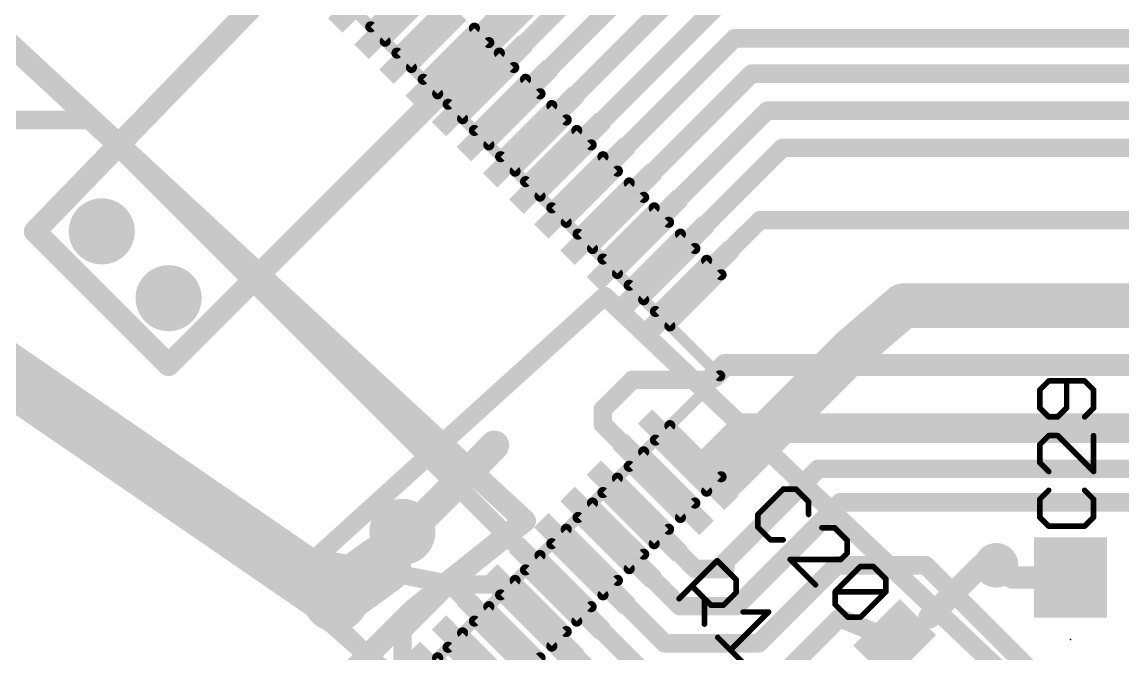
# Model space of a CAD drawing. Extents: x -1.6 to 81.6, y -2 to 51.3.
# Drawn here: x 46.46 to 61.51, y 21.66 to 30.3 of the extents above; entities that cross this region are included whole.
import ezdxf

# ---------------------------------------------------------------- set-up
doc = ezdxf.new("R2010")
doc.units = 0
for name, color, linetype in [('1', 22, 'CONTINUOUS'), ('16', 175, 'CONTINUOUS'), ('18', 82, 'CONTINUOUS'), ('23', 7, 'CONTINUOUS'), ('25', 253, 'CONTINUOUS')]:
    doc.layers.add(name, color=color, linetype=linetype)

# ---------------------------------------------------------------- blocks, each defined once
blk = doc.blocks.new('RECT')
blk.add_solid([(-0.5, -0.5), (0.5, -0.5), (-0.5, 0.5), (0.5, 0.5)])
blk = doc.blocks.new('ROUNDV')
at = {"const_width": 0.5}
blk.add_lwpolyline([(0, -0.25, 1), (0, 0.25, 1), (0, -0.25)], format="xyb", dxfattribs=at)

msp = doc.modelspace()

# ---------------------------------------------------------------- linework, layer by layer
at = {"layer": '1'}
for points, const_width in [([(52.0386, 30.1427), (55.2207, 33.3248)], 0.254), ([(52.3978, 29.7835), (55.3803, 32.766)], 0.254), ([(55.54, 32.2072), (52.757, 29.4243)], 0.254), ([(55.7145, 31.6992), (53.0983, 29.083)], 0.254), ([(45.1104, 31.0896), (53.34, 23.4696)], 0.3048), ([(55.8741, 31.1404), (53.4575, 28.7238)], 0.254), ([(53.8167, 28.3646), (56.0845, 30.6324)], 0.254), ([(54.158, 28.0234), (56.2096, 30.075)], 0.254), ([(56.2096, 30.075), (73.2748, 30.075)], 0.254), ([(54.5172, 27.6641), (56.4454, 29.5924)], 0.254), ([(56.4454, 29.5924), (73.2748, 29.5924)], 0.254), ([(54.8764, 27.3049), (56.6558, 29.0844)], 0.254), ([(56.6558, 29.0844), (73.2748, 29.0844)], 0.254), ([(45.2628, 28.956), (47.4061, 28.956)], 0.254), ([(47.4061, 28.956), (52.8121, 23.55)], 0.254), ([(55.2356, 26.9457), (56.8663, 28.5764)], 0.254), ([(56.8663, 28.5764), (73.2748, 28.5764)], 0.254), ([(55.5768, 26.6045), (56.5582, 27.5858)], 0.254), ([(56.5582, 27.5858), (70.104, 27.5858)], 0.254), ([(67.056, 26.416), (58.5216, 26.416)], 0.6096), ([(45.8724, 25.7556), (50.7492, 22.4028)], 0.8128), ([(56.0832, 25.6032), (55.9308, 25.4508)], 0.3048), ([(61.8236, 25.6032), (56.0832, 25.6032)], 0.3048), ([(54.4068, 24.9936), (54.8132, 25.4)], 0.254), ([(54.8132, 25.4), (54.9148, 25.4)], 0.254), ([(54.9148, 25.4), (55.88, 25.4)], 0.254), ([(55.88, 25.4), (55.9308, 25.4508)], 0.254), ([(54.4068, 24.7931), (54.4068, 24.9936)], 0.254), ([(54.5592, 24.6407), (54.4068, 24.7931)], 0.254), ([(56.3372, 24.7396), (55.88, 24.2824)], 0.4064), ([(56.3372, 24.7396), (62.23, 24.7396)], 0.4064), ([(54.5592, 24.6407), (55.2356, 23.9643)], 0.254), ([(55.7524, 24.13), (55.5768, 24.3055)], 0.254), ([(55.8292, 24.13), (55.88, 24.2824)], 0.3048), ([(56.0832, 22.9108), (57.3532, 24.1808)], 0.254), ([(57.3532, 24.1808), (62.6364, 24.1808)], 0.254), ([(56.2356, 22.3012), (57.658, 23.7236)], 0.254), ([(57.658, 23.7236), (61.6712, 23.7236)], 0.254), ([(52.8121, 23.55), (53.8167, 22.5454)], 0.254), ([(54.8764, 23.6051), (55.6722, 22.8092)], 0.254), ([(53.34, 23.4696), (51.816, 22.2504)], 0.3048), ([(54.5172, 23.2459), (55.4618, 22.3012)], 0.254), ([(52.3278, 22.5975), (50.7125, 22.915)], 0.254), ([(56.0832, 22.8092), (56.0832, 22.9108)], 0.254), ([(55.2514, 21.7932), (54.158, 22.8866)], 0.254), ([(55.6722, 22.8092), (56.0832, 22.8092)], 0.254), ([(56.5404, 21.7932), (57.6072, 22.86)], 0.254), ([(57.6072, 22.86), (58.8264, 22.86)], 0.254), ([(58.8264, 22.86), (60.4384, 21.248)], 0.254), ([(60.0084, 22.694), (59.7916, 22.86)], 0.3048), ([(60.8076, 22.694), (60.0084, 22.694)], 0.3048), ([(53.0983, 21.827), (52.3278, 22.5975)], 0.254), ([(53.8167, 22.5454), (55.0901, 21.272)], 0.254), ([(51.816, 22.2504), (48.4632, 18.8976)], 0.3048), ([(53.4575, 22.1862), (54.9813, 20.6624)], 0.254), ([(55.4618, 22.3012), (56.2356, 22.3012)], 0.254), ([(52.0386, 20.7673), (50.7125, 22.0934)], 0.254), ([(56.7784, 21.272), (57.6444, 22.138)], 0.254), ([(57.6444, 22.138), (58.4016, 21.8332)], 0.254), ([(55.2514, 21.7932), (56.5404, 21.7932)], 0.254)]:
    msp.add_lwpolyline(points, dxfattribs=dict(at, const_width=const_width))
for points, const_width in [([(51.9937, 30.1876, 1), (52.0835, 30.0978)], 0.127), ([(56.2096, 30.1385, 1), (56.2096, 30.0115)], 0.127), ([(56.2545, 30.0301, 1), (56.1647, 30.1199)], 0.127), ([(52.3529, 29.8284, 1), (52.4427, 29.7386)], 0.127), ([(56.4454, 29.6559, 1), (56.4454, 29.5289)], 0.127), ([(56.4903, 29.5475, 1), (56.4005, 29.6373)], 0.127), ([(52.7121, 29.4692, 1), (52.8019, 29.3794)], 0.127), ([(56.6558, 29.1479, 1), (56.6558, 29.0209)], 0.127), ([(56.7007, 29.0395, 1), (56.6109, 29.1293)], 0.127), ([(47.451, 29.0009, 1), (47.3612, 28.9111)], 0.127), ([(47.4061, 28.8925, 1), (47.4061, 29.0195)], 0.127), ([(53.0534, 29.1279, 1), (53.1432, 29.0381)], 0.127), ([(53.4126, 28.7687, 1), (53.5024, 28.6789)], 0.127), ([(56.8663, 28.6399, 1), (56.8663, 28.5129)], 0.127), ([(56.9112, 28.5315, 1), (56.8214, 28.6213)], 0.127), ([(53.7718, 28.4095, 1), (53.8616, 28.3197)], 0.127), ([(54.1131, 28.0683, 1), (54.2029, 27.9785)], 0.127), ([(54.4723, 27.709, 1), (54.5621, 27.6192)], 0.127), ([(56.5582, 27.6493, 1), (56.5582, 27.5223)], 0.127), ([(56.6031, 27.5409, 1), (56.5133, 27.6307)], 0.127), ([(54.8315, 27.3498, 1), (54.9213, 27.26)], 0.127), ([(55.1907, 26.9906, 1), (55.2805, 26.9008)], 0.127), ([(55.5319, 26.6494, 1), (55.6217, 26.5596)], 0.127), ([(58.5216, 26.5684, 1), (58.5216, 26.2636)], 0.3048), ([(56.0832, 25.6794, 1), (56.0832, 25.527)], 0.1524), ([(56.1371, 25.5493, 1), (56.0293, 25.6571)], 0.1524), ([(54.8132, 25.4635, 1), (54.8132, 25.3365)], 0.127), ([(54.8581, 25.3551, 1), (54.7683, 25.4449)], 0.127), ([(54.9148, 25.4635, 1), (54.9148, 25.3365)], 0.127), ([(54.9148, 25.3365, 1), (54.9148, 25.4635)], 0.127), ([(55.8351, 25.4449, 1), (55.9249, 25.3551)], 0.127), ([(55.8769, 25.5047, 1), (55.9847, 25.3969)], 0.1524), ([(55.88, 25.3365, 1), (55.88, 25.4635)], 0.127), ([(55.9757, 25.4059, 1), (55.8859, 25.4957)], 0.127), ([(54.4703, 24.9936, 1), (54.3433, 24.9936)], 0.127), ([(54.3619, 25.0385, 1), (54.4517, 24.9487)], 0.127), ([(54.4517, 24.838, 1), (54.3619, 24.7482)], 0.127), ([(54.3433, 24.7931, 1), (54.4703, 24.7931)], 0.127), ([(56.3372, 24.8412, 1), (56.3372, 24.638)], 0.2032), ([(56.409, 24.6678, 1), (56.2654, 24.8114)], 0.2032), ([(54.6041, 24.6856, 1), (54.5143, 24.5958)], 0.127), ([(54.5143, 24.5958, 1), (54.6041, 24.6856)], 0.127), ([(55.6217, 24.3504, 1), (55.5319, 24.2606)], 0.127), ([(55.8082, 24.3542, 1), (55.9518, 24.2106)], 0.2032), ([(55.9523, 24.2583, 1), (55.8077, 24.3065)], 0.1524), ([(55.7524, 24.13, 0.4142), (55.8292, 24.13)], 0.254), ([(55.7973, 24.1749, 1), (55.7075, 24.0851)], 0.127), ([(55.8741, 24.0851, 1), (55.7843, 24.1749)], 0.127), ([(57.3532, 24.2443, 1), (57.3532, 24.1173)], 0.127), ([(57.3981, 24.1359, 1), (57.3083, 24.2257)], 0.127), ([(55.7075, 24.0851, 1), (55.7973, 24.1749)], 0.127), ([(55.7569, 24.1541, 1), (55.9015, 24.1059)], 0.1524), ([(55.1907, 23.9194, 1), (55.2805, 24.0092)], 0.127), ([(57.658, 23.7871, 1), (57.658, 23.6601)], 0.127), ([(57.7029, 23.6787, 1), (57.6131, 23.7685)], 0.127), ([(52.857, 23.5949, 1), (52.7672, 23.5051)], 0.127), ([(52.7672, 23.5051, 1), (52.857, 23.5949)], 0.127), ([(54.9213, 23.65, 1), (54.8315, 23.5602)], 0.127), ([(53.2882, 23.4137, 1), (53.3918, 23.5255)], 0.1524), ([(53.3876, 23.4101, 1), (53.2924, 23.5291)], 0.1524), ([(54.5621, 23.2908, 1), (54.4723, 23.201)], 0.127), ([(50.7247, 22.9773, 1), (50.7003, 22.8527)], 0.127), ([(56.1467, 22.9108, 1), (56.0197, 22.9108)], 0.127), ([(54.2029, 22.9315, 1), (54.1131, 22.8417)], 0.127), ([(55.6722, 22.8727, 1), (55.6722, 22.7457)], 0.127), ([(55.6273, 22.7643, 1), (55.7171, 22.8541)], 0.127), ([(56.0383, 22.9557, 1), (56.1281, 22.8659)], 0.127), ([(56.0832, 22.7457, 1), (56.0832, 22.8727)], 0.127), ([(57.6072, 22.9235, 1), (57.6072, 22.7965)], 0.127), ([(57.6521, 22.8151, 1), (57.5623, 22.9049)], 0.127), ([(58.8713, 22.9049, 1), (58.7815, 22.8151)], 0.127), ([(58.8264, 22.7965, 1), (58.8264, 22.9235)], 0.127), ([(59.8379, 22.9205, 1), (59.7453, 22.7995)], 0.1524), ([(50.6341, 22.2354, 1), (50.8643, 22.5702)], 0.4064), ([(56.0197, 22.8092, 1), (56.1467, 22.8092)], 0.127), ([(60.0084, 22.7702, 1), (60.0084, 22.6178)], 0.1524), ([(59.9621, 22.6335, 1), (60.0547, 22.7545)], 0.1524), ([(60.8076, 22.6178, 1), (60.8076, 22.7702)], 0.1524), ([(52.3727, 22.6424, 1), (52.2829, 22.5526)], 0.127), ([(52.3155, 22.5352, 1), (52.34, 22.6598)], 0.127), ([(53.8616, 22.5903, 1), (53.7718, 22.5005)], 0.127), ([(53.7718, 22.5005, 1), (53.8616, 22.5903)], 0.127), ([(51.7684, 22.3099, 1), (51.8636, 22.1909)], 0.1524), ([(51.8699, 22.1965, 1), (51.7621, 22.3043)], 0.1524), ([(53.5024, 22.2311, 1), (53.4126, 22.1413)], 0.127), ([(55.4618, 22.3647, 1), (55.4618, 22.2377)], 0.127), ([(55.4169, 22.2563, 1), (55.5067, 22.3461)], 0.127), ([(56.1907, 22.3461, 1), (56.2805, 22.2563)], 0.127), ([(56.2356, 22.2377, 1), (56.2356, 22.3647)], 0.127), ([(50.7574, 22.1383, 1), (50.6676, 22.0485)], 0.127), ([(57.6681, 22.1969, 1), (57.6207, 22.0791)], 0.127), ([(57.6893, 22.0931, 1), (57.5995, 22.1829)], 0.127), ([(53.0534, 21.7821, 1), (53.1432, 21.8719)], 0.127), ([(55.2514, 21.8567, 1), (55.2514, 21.7297)], 0.127), ([(55.2065, 21.7483, 1), (55.2963, 21.8381)], 0.127), ([(56.4955, 21.8381, 1), (56.5853, 21.7483)], 0.127), ([(56.5404, 21.7297, 1), (56.5404, 21.8567)], 0.127), ([(58.3779, 21.7743, 1), (58.4253, 21.8921)], 0.127)]:
    msp.add_lwpolyline(points, format="xyb", dxfattribs=dict(at, const_width=const_width))
at = {"layer": '16'}
for points, const_width in [([(46.6344, 27.432), (55.7784, 36.8808)], 0.3048), ([(55.4736, 32.6136), (48.4632, 25.6032)], 0.3048), ([(48.4632, 25.6032), (46.6344, 27.432)], 0.3048), ([(50.0775, 22.5975), (54.4336, 26.5472)], 0.254), ([(54.4336, 26.5472), (60.4661, 20.8322)], 0.254), ([(58.5216, 26.416), (57.8104, 25.8064)], 0.6096), ([(57.8104, 25.8064), (56.0832, 24.0792)], 0.6096), ([(52.6175, 24.185), (52.9223, 24.5025)], 0.4064), ([(51.3475, 22.915), (52.6175, 24.185)], 0.4064), ([(50.7492, 22.4028), (51.3771, 22.86)], 0.8128), ([(59.5884, 22.86), (58.8772, 22.1488)], 0.3048), ([(59.7916, 22.86), (59.5884, 22.86)], 0.3048), ([(52.6175, 20.375), (50.0775, 22.5975)], 0.254), ([(51.665, 21.9625), (52.3, 22.5975)], 0.254), ([(52.3, 22.5975), (52.935, 22.5975)], 0.254), ([(52.935, 22.5975), (55.0178, 20.5147)], 0.254), ([(51.665, 21.3275), (51.665, 21.9625)], 0.254)]:
    msp.add_lwpolyline(points, dxfattribs=dict(at, const_width=const_width))
for points, const_width in [([(46.6883, 27.4859, 1), (46.5805, 27.3781)], 0.1524), ([(46.5796, 27.485, 1), (46.6892, 27.379)], 0.1524), ([(54.4773, 26.5933, 1), (54.3899, 26.5011)], 0.127), ([(54.4763, 26.5002, 1), (54.3909, 26.5942)], 0.127), ([(58.6208, 26.3003, 1), (58.4224, 26.5317)], 0.3048), ([(57.7112, 25.9221, 1), (57.9096, 25.6907)], 0.3048), ([(57.9182, 25.6986, 1), (57.7026, 25.9142)], 0.3048), ([(48.4093, 25.6571, 1), (48.5171, 25.5493)], 0.1524), ([(48.4093, 25.5493, 1), (48.5171, 25.6571)], 0.1524), ([(52.9956, 24.4321, 1), (52.849, 24.5729)], 0.2032), ([(52.5442, 24.2554, 1), (52.6908, 24.1146)], 0.2032), ([(52.6893, 24.1132, 1), (52.5457, 24.2568)], 0.2032), ([(55.9754, 24.187, 1), (56.191, 23.9714)], 0.3048), ([(51.4967, 22.6957, 1), (51.2575, 23.0243)], 0.4064), ([(51.2757, 22.9868, 1), (51.4193, 22.8432)], 0.2032), ([(59.5884, 22.9362, 1), (59.5884, 22.7838)], 0.1524), ([(59.6423, 22.8061, 1), (59.5345, 22.9139)], 0.1524), ([(59.7916, 22.7838, 1), (59.7916, 22.9362)], 0.1524), ([(50.6296, 22.5671, 1), (50.8688, 22.2385)], 0.4064), ([(50.1193, 22.6453, 1), (50.0357, 22.5497)], 0.127), ([(50.0348, 22.6445, 1), (50.1202, 22.5505)], 0.127), ([(52.3, 22.661, 1), (52.3, 22.534)], 0.127), ([(52.3449, 22.5526, 1), (52.2551, 22.6424)], 0.127), ([(52.9799, 22.6424, 1), (52.8901, 22.5526)], 0.127), ([(52.935, 22.534, 1), (52.935, 22.661)], 0.127), ([(58.8233, 22.2027, 1), (58.9311, 22.0949)], 0.1524), ([(51.7285, 21.9625, 1), (51.6015, 21.9625)], 0.127), ([(51.6201, 22.0074, 1), (51.7099, 21.9176)], 0.127)]:
    msp.add_lwpolyline(points, format="xyb", dxfattribs=dict(at, const_width=const_width))
at = {"layer": '23'}
msp.add_point((60.8076, 21.844), dxfattribs=at)
at = {"layer": '25'}
for points, const_width in [([(56.0079, 25.455), (45.95, 35.5129)], 0.1524), ([(51.9308, 30.933), (51.2304, 30.2325)], 0.1524), ([(51.428, 30.0349), (52.1284, 30.7354)], 0.1524), ([(52.2901, 30.5737), (51.5896, 29.8733)], 0.1524), ([(51.7872, 29.6757), (52.4876, 30.3762)], 0.1524), ([(51.2304, 30.2325), (51.428, 30.0349)], 0.1524), ([(52.6493, 30.2145), (51.9488, 29.5141)], 0.1524), ([(52.8468, 30.017), (52.6493, 30.2145)], 0.1524), ([(52.1464, 29.3165), (52.8468, 30.017)], 0.1524), ([(51.5896, 29.8733), (51.7872, 29.6757)], 0.1524), ([(52.9905, 29.8733), (52.2901, 29.1728)], 0.1524), ([(53.1881, 29.6757), (52.9905, 29.8733)], 0.1524), ([(52.4876, 28.9753), (53.1881, 29.6757)], 0.1524), ([(51.9488, 29.5141), (52.1464, 29.3165)], 0.1524), ([(53.3497, 29.5141), (52.6493, 28.8136)], 0.1524), ([(53.5473, 29.3165), (53.3497, 29.5141)], 0.1524), ([(52.8468, 28.6161), (53.5473, 29.3165)], 0.1524), ([(52.2901, 29.1728), (52.4876, 28.9753)], 0.1524), ([(53.7089, 29.1549), (53.0085, 28.4544)], 0.1524), ([(53.9065, 28.9573), (53.7089, 29.1549)], 0.1524), ([(53.206, 28.2568), (53.9065, 28.9573)], 0.1524), ([(52.6493, 28.8136), (52.8468, 28.6161)], 0.1524), ([(54.0502, 28.8136), (53.3497, 28.1132)], 0.1524), ([(54.2478, 28.6161), (54.0502, 28.8136)], 0.1524), ([(53.5473, 27.9156), (54.2478, 28.6161)], 0.1524), ([(53.0085, 28.4544), (53.206, 28.2568)], 0.1524), ([(54.4094, 28.4544), (53.7089, 27.7539)], 0.1524), ([(54.607, 28.2568), (54.4094, 28.4544)], 0.1524), ([(53.9065, 27.5564), (54.607, 28.2568)], 0.1524), ([(53.3497, 28.1132), (53.5473, 27.9156)], 0.1524), ([(54.7686, 28.0952), (54.0682, 27.3947)], 0.1524), ([(54.9662, 27.8976), (54.7686, 28.0952)], 0.1524), ([(54.2657, 27.1972), (54.9662, 27.8976)], 0.1524), ([(53.7089, 27.7539), (53.9065, 27.5564)], 0.1524), ([(55.1099, 27.7539), (54.4094, 27.0535)], 0.1524), ([(55.3074, 27.5564), (55.1099, 27.7539)], 0.1524), ([(54.607, 26.8559), (55.3074, 27.5564)], 0.1524), ([(54.0682, 27.3947), (54.2657, 27.1972)], 0.1524), ([(55.4691, 27.3947), (54.7686, 26.6943)], 0.1524), ([(55.6666, 27.1972), (55.4691, 27.3947)], 0.1524), ([(54.9662, 26.4967), (55.6666, 27.1972)], 0.1524), ([(54.4094, 27.0535), (54.607, 26.8559)], 0.1524), ([(55.8283, 27.0355), (55.1278, 26.3351)], 0.1524), ([(56.0258, 26.838), (55.8283, 27.0355)], 0.1524), ([(55.3254, 26.1375), (56.0258, 26.838)], 0.1524), ([(54.7686, 26.6943), (54.9662, 26.4967)], 0.1524), ([(55.1278, 26.3351), (55.3254, 26.1375)], 0.1524), ([(45.95, 15.3971), (56.0079, 25.455)], 0.1524), ([(60.5107, 25.3844), (60.3879, 25.2615)], 0.0762), ([(60.3879, 25.2615), (60.3879, 25.0158)], 0.0762), ([(61.0022, 25.3844), (60.5107, 25.3844)], 0.0762), ([(60.7565, 25.0158), (60.7565, 25.3844)], 0.0762), ([(61.1251, 25.2615), (61.0022, 25.3844)], 0.0762), ([(61.1251, 25.0158), (61.1251, 25.2615)], 0.0762), ([(60.3879, 25.0158), (60.5107, 24.8929)], 0.0762), ([(60.6336, 24.8929), (60.7565, 25.0158)], 0.0762), ([(61.0022, 24.8929), (61.1251, 25.0158)], 0.0762), ([(55.3254, 24.7725), (55.1278, 24.5749)], 0.1524), ([(56.0258, 24.072), (55.3254, 24.7725)], 0.1524), ([(60.5107, 24.8929), (60.6336, 24.8929)], 0.0762), ([(55.1278, 24.5749), (55.8283, 23.8745)], 0.1524), ([(60.5107, 24.636), (60.3879, 24.5131)], 0.0762), ([(60.3879, 24.5131), (60.3879, 24.2673)], 0.0762), ([(60.6336, 24.636), (60.5107, 24.636)], 0.0762), ([(61.1251, 24.1445), (60.6336, 24.636)], 0.0762), ([(61.1251, 24.636), (61.1251, 24.1445)], 0.0762), ([(54.9662, 24.4133), (54.7686, 24.2157)], 0.1524), ([(55.6666, 23.7128), (54.9662, 24.4133)], 0.1524), ([(54.7686, 24.2157), (55.4691, 23.5153)], 0.1524), ([(60.3879, 24.2673), (60.5107, 24.1445)], 0.0762), ([(54.607, 24.0541), (54.4094, 23.8565)], 0.1524), ([(55.3074, 23.3536), (54.607, 24.0541)], 0.1524), ([(55.8283, 23.8745), (56.0258, 24.072)], 0.1524), ([(56.8763, 23.904), (56.5288, 23.5565)], 0.0762), ([(57.0501, 23.904), (56.8763, 23.904)], 0.0762), ([(57.2238, 23.7303), (57.0501, 23.904)], 0.0762), ([(54.4094, 23.8565), (55.1099, 23.1561)], 0.1524), ([(60.5107, 23.8875), (60.3879, 23.7647)], 0.0762), ([(60.3879, 23.7647), (60.3879, 23.5189)], 0.0762), ([(61.1251, 23.7647), (61.0022, 23.8875)], 0.0762), ([(61.1251, 23.5189), (61.1251, 23.7647)], 0.0762), ([(54.2657, 23.7128), (54.0682, 23.5153)], 0.1524), ([(54.9662, 23.0124), (54.2657, 23.7128)], 0.1524), ([(55.4691, 23.5153), (55.6666, 23.7128)], 0.1524), ([(57.2238, 23.5565), (57.2238, 23.7303)], 0.0762), ([(54.0682, 23.5153), (54.7686, 22.8148)], 0.1524), ([(56.5288, 23.5565), (56.5288, 23.3827)], 0.0762), ([(60.3879, 23.5189), (60.5107, 23.3961)], 0.0762), ([(61.0022, 23.3961), (61.1251, 23.5189)], 0.0762), ([(53.9065, 23.3536), (53.7089, 23.1561)], 0.1524), ([(54.607, 22.6532), (53.9065, 23.3536)], 0.1524), ([(55.1099, 23.1561), (55.3074, 23.3536)], 0.1524), ([(56.5288, 23.3827), (56.7025, 23.209)], 0.0762), ([(57.5793, 23.3748), (57.4055, 23.3748)], 0.0762), ([(57.753, 23.201), (57.5793, 23.3748)], 0.0762), ([(60.5107, 23.3961), (61.0022, 23.3961)], 0.0762), ([(53.7089, 23.1561), (54.4094, 22.4556)], 0.1524), ([(56.7025, 23.209), (56.8763, 23.2089)], 0.0762), ([(57.753, 23.0273), (57.753, 23.201)], 0.0762), ([(53.5473, 22.9944), (53.3497, 22.7968)], 0.1524), ([(54.2478, 22.2939), (53.5473, 22.9944)], 0.1524), ([(54.7686, 22.8148), (54.9662, 23.0124)], 0.1524), ([(57.6662, 22.9404), (57.753, 23.0273)], 0.0762), ([(55.4513, 22.4028), (55.9726, 22.9241)], 0.0762), ([(55.9726, 22.9241), (56.2332, 22.6635)], 0.0762), ([(57.3186, 22.5929), (56.9711, 22.9404)], 0.0762), ([(56.9711, 22.9404), (57.6662, 22.9404)], 0.0762), ([(53.3497, 22.7968), (54.0502, 22.0964)], 0.1524), ([(57.5872, 22.4981), (57.9347, 22.8456)], 0.0762), ([(57.9347, 22.8456), (58.1085, 22.8456)], 0.0762), ([(58.1085, 22.8456), (58.2822, 22.6718)], 0.0762), ([(53.206, 22.6532), (53.0085, 22.4556)], 0.1524), ([(53.9065, 21.9527), (53.206, 22.6532)], 0.1524), ([(54.4094, 22.4556), (54.607, 22.6532)], 0.1524), ([(55.8857, 22.3159), (55.625, 22.5766)], 0.0762), ([(56.2332, 22.6635), (56.2332, 22.4897)], 0.0762), ([(58.2822, 22.6718), (58.2822, 22.4981)], 0.0762), ([(53.0085, 22.4556), (53.7089, 21.7551)], 0.1524), ([(55.7988, 22.4028), (55.7988, 22.0553)], 0.0762), ([(56.2332, 22.4897), (56.0595, 22.3159)], 0.0762), ([(57.5872, 22.3243), (57.5872, 22.4981)], 0.0762), ([(57.5872, 22.4981), (58.2822, 22.4981)], 0.0762), ([(58.2822, 22.4981), (57.9347, 22.1505)], 0.0762), ([(52.8468, 22.2939), (52.6493, 22.0964)], 0.1524), ([(53.5473, 21.5935), (52.8468, 22.2939)], 0.1524), ([(54.0502, 22.0964), (54.2478, 22.2939)], 0.1524), ([(56.0595, 22.3159), (55.8857, 22.3159)], 0.0762), ([(57.7609, 22.1505), (57.5872, 22.3243)], 0.0762), ([(52.6493, 22.0964), (53.3497, 21.3959)], 0.1524), ([(56.6756, 22.2211), (56.1543, 21.6998)], 0.0762), ([(56.328, 22.2211), (56.6756, 22.2211)], 0.0762), ([(57.9347, 22.1505), (57.7609, 22.1505)], 0.0762), ([(52.4876, 21.9347), (52.2901, 21.7372)], 0.1524), ([(53.1881, 21.2343), (52.4876, 21.9347)], 0.1524), ([(53.7089, 21.7551), (53.9065, 21.9527)], 0.1524), ([(55.9805, 21.8736), (56.328, 21.5261)], 0.0762), ([(52.2901, 21.7372), (52.9905, 21.0367)], 0.1524), ([(52.1464, 21.5935), (51.9488, 21.3959)], 0.1524), ([(52.8468, 20.893), (52.1464, 21.5935)], 0.1524), ([(53.3497, 21.3959), (53.5473, 21.5935)], 0.1524)]:
    msp.add_lwpolyline(points, dxfattribs=dict(at, const_width=const_width))
for points, const_width in [([(51.2573, 30.2594, 1), (51.2034, 30.2056)], 0.0762), ([(51.2034, 30.2594, 1), (51.2573, 30.2056)], 0.0762), ([(52.6762, 30.2415, 1), (52.6223, 30.1876)], 0.0762), ([(52.6762, 30.1876, 1), (52.6223, 30.2415)], 0.0762), ([(51.401, 30.0619, 1), (51.4549, 30.008)], 0.0762), ([(51.401, 30.008, 1), (51.4549, 30.0619)], 0.0762), ([(52.8738, 29.99, 1), (52.8199, 30.0439)], 0.0762), ([(52.8199, 29.99, 1), (52.8738, 30.0439)], 0.0762), ([(51.6165, 29.9002, 1), (51.5627, 29.8463)], 0.0762), ([(51.5627, 29.9002, 1), (51.6165, 29.8463)], 0.0762), ([(53.0175, 29.9002, 1), (52.9636, 29.8463)], 0.0762), ([(53.0175, 29.8463, 1), (52.9636, 29.9002)], 0.0762), ([(51.7602, 29.7027, 1), (51.8141, 29.6488)], 0.0762), ([(51.7602, 29.6488, 1), (51.8141, 29.7027)], 0.0762), ([(53.215, 29.6488, 1), (53.1611, 29.7027)], 0.0762), ([(53.1611, 29.6488, 1), (53.215, 29.7027)], 0.0762), ([(51.9758, 29.541, 1), (51.9219, 29.4871)], 0.0762), ([(51.9219, 29.541, 1), (51.9758, 29.4871)], 0.0762), ([(53.3767, 29.541, 1), (53.3228, 29.4871)], 0.0762), ([(53.3767, 29.4871, 1), (53.3228, 29.541)], 0.0762), ([(52.1194, 29.3435, 1), (52.1733, 29.2896)], 0.0762), ([(52.1194, 29.2896, 1), (52.1733, 29.3435)], 0.0762), ([(53.5742, 29.2896, 1), (53.5204, 29.3435)], 0.0762), ([(53.5204, 29.2896, 1), (53.5742, 29.3435)], 0.0762), ([(52.317, 29.1998, 1), (52.2631, 29.1459)], 0.0762), ([(52.2631, 29.1998, 1), (52.317, 29.1459)], 0.0762), ([(53.7359, 29.1818, 1), (53.682, 29.1279)], 0.0762), ([(53.7359, 29.1279, 1), (53.682, 29.1818)], 0.0762), ([(52.4607, 29.0022, 1), (52.5146, 28.9483)], 0.0762), ([(52.4607, 28.9483, 1), (52.5146, 29.0022)], 0.0762), ([(53.9334, 28.9304, 1), (53.8796, 28.9842)], 0.0762), ([(53.8796, 28.9304, 1), (53.9334, 28.9842)], 0.0762), ([(52.6762, 28.8406, 1), (52.6223, 28.7867)], 0.0762), ([(52.6223, 28.8406, 1), (52.6762, 28.7867)], 0.0762), ([(54.0771, 28.8406, 1), (54.0232, 28.7867)], 0.0762), ([(54.0771, 28.7867, 1), (54.0232, 28.8406)], 0.0762), ([(52.8199, 28.643, 1), (52.8738, 28.5891)], 0.0762), ([(52.8199, 28.5891, 1), (52.8738, 28.643)], 0.0762), ([(54.2747, 28.5891, 1), (54.2208, 28.643)], 0.0762), ([(54.2208, 28.5891, 1), (54.2747, 28.643)], 0.0762), ([(53.0354, 28.4813, 1), (52.9815, 28.4275)], 0.0762), ([(52.9815, 28.4813, 1), (53.0354, 28.4275)], 0.0762), ([(54.4363, 28.4813, 1), (54.3825, 28.4275)], 0.0762), ([(54.4363, 28.4275, 1), (54.3825, 28.4813)], 0.0762), ([(53.1791, 28.2838, 1), (53.233, 28.2299)], 0.0762), ([(53.1791, 28.2299, 1), (53.233, 28.2838)], 0.0762), ([(54.6339, 28.2299, 1), (54.58, 28.2838)], 0.0762), ([(54.58, 28.2299, 1), (54.6339, 28.2838)], 0.0762), ([(53.3767, 28.1401, 1), (53.3228, 28.0862)], 0.0762), ([(53.3228, 28.1401, 1), (53.3767, 28.0862)], 0.0762), ([(54.7956, 28.1221, 1), (54.7417, 28.0683)], 0.0762), ([(54.7956, 28.0683, 1), (54.7417, 28.1221)], 0.0762), ([(53.5204, 27.9425, 1), (53.5742, 27.8886)], 0.0762), ([(53.5204, 27.8886, 1), (53.5742, 27.9425)], 0.0762), ([(54.9931, 27.8707, 1), (54.9392, 27.9246)], 0.0762), ([(54.9392, 27.8707, 1), (54.9931, 27.9246)], 0.0762), ([(53.7359, 27.7809, 1), (53.682, 27.727)], 0.0762), ([(53.682, 27.7809, 1), (53.7359, 27.727)], 0.0762), ([(55.1368, 27.7809, 1), (55.0829, 27.727)], 0.0762), ([(55.1368, 27.727, 1), (55.0829, 27.7809)], 0.0762), ([(53.8796, 27.5833, 1), (53.9334, 27.5294)], 0.0762), ([(53.8796, 27.5294, 1), (53.9334, 27.5833)], 0.0762), ([(55.3344, 27.5294, 1), (55.2805, 27.5833)], 0.0762), ([(55.2805, 27.5294, 1), (55.3344, 27.5833)], 0.0762), ([(54.0951, 27.4217, 1), (54.0412, 27.3678)], 0.0762), ([(54.0412, 27.4217, 1), (54.0951, 27.3678)], 0.0762), ([(55.496, 27.4217, 1), (55.4421, 27.3678)], 0.0762), ([(55.496, 27.3678, 1), (55.4421, 27.4217)], 0.0762), ([(54.2388, 27.2241, 1), (54.2927, 27.1702)], 0.0762), ([(54.2388, 27.1702, 1), (54.2927, 27.2241)], 0.0762), ([(55.6936, 27.1702, 1), (55.6397, 27.2241)], 0.0762), ([(55.6397, 27.1702, 1), (55.6936, 27.2241)], 0.0762), ([(54.4363, 27.0804, 1), (54.3825, 27.0265)], 0.0762), ([(54.3825, 27.0804, 1), (54.4363, 27.0265)], 0.0762), ([(55.8552, 27.0625, 1), (55.8013, 27.0086)], 0.0762), ([(55.8552, 27.0086, 1), (55.8013, 27.0625)], 0.0762), ([(54.58, 26.8829, 1), (54.6339, 26.829)], 0.0762), ([(54.58, 26.829, 1), (54.6339, 26.8829)], 0.0762), ([(56.0528, 26.811, 1), (55.9989, 26.8649)], 0.0762), ([(55.9989, 26.811, 1), (56.0528, 26.8649)], 0.0762), ([(54.7956, 26.7212, 1), (54.7417, 26.6673)], 0.0762), ([(54.7417, 26.7212, 1), (54.7956, 26.6673)], 0.0762), ([(54.9392, 26.5237, 1), (54.9931, 26.4698)], 0.0762), ([(54.9392, 26.4698, 1), (54.9931, 26.5237)], 0.0762), ([(55.1548, 26.362, 1), (55.1009, 26.3081)], 0.0762), ([(55.1009, 26.362, 1), (55.1548, 26.3081)], 0.0762), ([(55.2984, 26.1644, 1), (55.3523, 26.1106)], 0.0762), ([(55.2984, 26.1106, 1), (55.3523, 26.1644)], 0.0762), ([(56.0348, 25.4281, 1), (55.9809, 25.4819)], 0.0762), ([(55.9809, 25.4281, 1), (56.0348, 25.4819)], 0.0762), ([(60.4069, 25.2615, 1), (60.3688, 25.2615)], 0.0381), ([(60.5107, 25.4034, 1), (60.5107, 25.3653)], 0.0381), ([(60.5242, 25.3709, 1), (60.4973, 25.3978)], 0.0381), ([(60.7755, 25.3844, 1), (60.7374, 25.3844)], 0.0381), ([(61.0157, 25.3978, 1), (60.9888, 25.3709)], 0.0381), ([(61.0022, 25.3653, 1), (61.0022, 25.4034)], 0.0381), ([(61.1442, 25.2615, 1), (61.1061, 25.2615)], 0.0381), ([(60.3744, 25.275, 1), (60.4013, 25.248)], 0.0381), ([(61.1116, 25.248, 1), (61.1386, 25.275)], 0.0381), ([(60.4013, 25.0292, 1), (60.3744, 25.0023)], 0.0381), ([(60.3688, 25.0158, 1), (60.4069, 25.0158)], 0.0381), ([(60.7374, 25.0158, 1), (60.7755, 25.0158)], 0.0381), ([(60.77, 25.0023, 1), (60.743, 25.0292)], 0.0381), ([(61.1061, 25.0158, 1), (61.1442, 25.0158)], 0.0381), ([(61.1386, 25.0023, 1), (61.1116, 25.0292)], 0.0381), ([(55.3523, 24.7994, 1), (55.2984, 24.7456)], 0.0762), ([(55.3523, 24.7456, 1), (55.2984, 24.7994)], 0.0762), ([(60.5107, 24.9119, 1), (60.5107, 24.8738)], 0.0381), ([(60.4973, 24.8794, 1), (60.5242, 24.9064)], 0.0381), ([(60.6201, 24.9064, 1), (60.6471, 24.8794)], 0.0381), ([(60.6336, 24.8738, 1), (60.6336, 24.9119)], 0.0381), ([(60.9888, 24.9064, 1), (61.0157, 24.8794)], 0.0381), ([(55.1548, 24.6019, 1), (55.1009, 24.548)], 0.0762), ([(55.1009, 24.6019, 1), (55.1548, 24.548)], 0.0762), ([(60.3744, 24.5266, 1), (60.4013, 24.4996)], 0.0381), ([(60.4069, 24.5131, 1), (60.3688, 24.5131)], 0.0381), ([(60.5107, 24.655, 1), (60.5107, 24.6169)], 0.0381), ([(60.5242, 24.6225, 1), (60.4973, 24.6494)], 0.0381), ([(60.6471, 24.6494, 1), (60.6201, 24.6225)], 0.0381), ([(60.6336, 24.6169, 1), (60.6336, 24.655)], 0.0381), ([(61.1442, 24.636, 1), (61.1061, 24.636)], 0.0381), ([(54.9931, 24.4402, 1), (54.9392, 24.3863)], 0.0762), ([(54.9931, 24.3863, 1), (54.9392, 24.4402)], 0.0762), ([(54.7956, 24.2427, 1), (54.7417, 24.1888)], 0.0762), ([(54.7417, 24.2427, 1), (54.7956, 24.1888)], 0.0762), ([(60.4013, 24.2808, 1), (60.3744, 24.2539)], 0.0381), ([(60.3688, 24.2673, 1), (60.4069, 24.2673)], 0.0381), ([(54.6339, 24.081, 1), (54.58, 24.0271)], 0.0762), ([(54.6339, 24.0271, 1), (54.58, 24.081)], 0.0762), ([(56.0528, 24.0451, 1), (55.9989, 24.099)], 0.0762), ([(55.9989, 24.0451, 1), (56.0528, 24.099)], 0.0762), ([(60.4973, 24.131, 1), (60.5242, 24.1579)], 0.0381), ([(61.1061, 24.1445, 1), (61.1442, 24.1445)], 0.0381), ([(61.1116, 24.131, 1), (61.1386, 24.1579)], 0.0381), ([(56.8763, 23.9231, 1), (56.8763, 23.885)], 0.0381), ([(56.8898, 23.8905, 1), (56.8628, 23.9175)], 0.0381), ([(57.0635, 23.9175, 1), (57.0366, 23.8905)], 0.0381), ([(57.0501, 23.885, 1), (57.0501, 23.9231)], 0.0381), ([(54.4363, 23.8835, 1), (54.3825, 23.8296)], 0.0762), ([(54.3825, 23.8835, 1), (54.4363, 23.8296)], 0.0762), ([(55.8013, 23.9014, 1), (55.8552, 23.8475)], 0.0762), ([(55.8013, 23.8475, 1), (55.8552, 23.9014)], 0.0762), ([(60.4069, 23.7647, 1), (60.3688, 23.7647)], 0.0381), ([(60.3744, 23.7781, 1), (60.4013, 23.7512)], 0.0381), ([(60.5242, 23.8741, 1), (60.4973, 23.901)], 0.0381), ([(61.0157, 23.901, 1), (60.9888, 23.8741)], 0.0381), ([(61.1442, 23.7647, 1), (61.1061, 23.7647)], 0.0381), ([(61.1116, 23.7512, 1), (61.1386, 23.7781)], 0.0381), ([(54.2927, 23.7398, 1), (54.2388, 23.6859)], 0.0762), ([(54.2927, 23.6859, 1), (54.2388, 23.7398)], 0.0762), ([(55.6936, 23.6859, 1), (55.6397, 23.7398)], 0.0762), ([(55.6397, 23.6859, 1), (55.6936, 23.7398)], 0.0762), ([(57.2429, 23.7303, 1), (57.2048, 23.7303)], 0.0381), ([(57.2104, 23.7168, 1), (57.2373, 23.7437)], 0.0381), ([(54.0951, 23.5422, 1), (54.0412, 23.4883)], 0.0762), ([(54.0412, 23.5422, 1), (54.0951, 23.4883)], 0.0762), ([(55.4421, 23.5422, 1), (55.496, 23.4883)], 0.0762), ([(55.4421, 23.4883, 1), (55.496, 23.5422)], 0.0762), ([(56.5153, 23.57, 1), (56.5422, 23.543)], 0.0381), ([(56.5478, 23.5565, 1), (56.5097, 23.5565)], 0.0381), ([(57.2048, 23.5565, 1), (57.2429, 23.5565)], 0.0381), ([(60.4013, 23.5324, 1), (60.3744, 23.5055)], 0.0381), ([(60.3688, 23.5189, 1), (60.4069, 23.5189)], 0.0381), ([(61.1061, 23.5189, 1), (61.1442, 23.5189)], 0.0381), ([(61.1386, 23.5055, 1), (61.1116, 23.5324)], 0.0381), ([(53.9334, 23.3806, 1), (53.8796, 23.3267)], 0.0762), ([(53.9334, 23.3267, 1), (53.8796, 23.3806)], 0.0762), ([(55.3344, 23.3267, 1), (55.2805, 23.3806)], 0.0762), ([(55.2805, 23.3267, 1), (55.3344, 23.3806)], 0.0762), ([(56.5422, 23.3962, 1), (56.5153, 23.3692)], 0.0381), ([(56.5097, 23.3827, 1), (56.5478, 23.3827)], 0.0381), ([(57.4055, 23.3938, 1), (57.4055, 23.3558)], 0.0381), ([(57.5927, 23.3883, 1), (57.5658, 23.3613)], 0.0381), ([(57.5793, 23.3558, 1), (57.5793, 23.3939)], 0.0381), ([(60.5107, 23.4151, 1), (60.5107, 23.377)], 0.0381), ([(60.4973, 23.3826, 1), (60.5242, 23.4095)], 0.0381), ([(60.9888, 23.4095, 1), (61.0157, 23.3826)], 0.0381), ([(61.0022, 23.377, 1), (61.0022, 23.4151)], 0.0381), ([(53.7359, 23.183, 1), (53.682, 23.1291)], 0.0762), ([(53.682, 23.183, 1), (53.7359, 23.1291)], 0.0762), ([(55.0829, 23.183, 1), (55.1368, 23.1291)], 0.0762), ([(55.0829, 23.1291, 1), (55.1368, 23.183)], 0.0762), ([(56.7025, 23.228, 1), (56.7025, 23.1899)], 0.0381), ([(56.6891, 23.1955, 1), (56.716, 23.2224)], 0.0381), ([(56.8763, 23.1899, 1), (56.8763, 23.228)], 0.0381), ([(57.7721, 23.201, 1), (57.734, 23.201)], 0.0381), ([(57.7396, 23.1876, 1), (57.7665, 23.2145)], 0.0381), ([(53.5742, 23.0214, 1), (53.5204, 22.9675)], 0.0762), ([(53.5742, 22.9675, 1), (53.5204, 23.0214)], 0.0762), ([(54.9931, 22.9854, 1), (54.9392, 23.0393)], 0.0762), ([(54.9392, 22.9854, 1), (54.9931, 23.0393)], 0.0762), ([(57.734, 23.0273, 1), (57.7721, 23.0273)], 0.0381), ([(57.7665, 23.0138, 1), (57.7396, 23.0407)], 0.0381), ([(55.986, 22.9376, 1), (55.9591, 22.9106)], 0.0381), ([(55.986, 22.9106, 1), (55.9591, 22.9376)], 0.0381), ([(56.9846, 22.9539, 1), (56.9576, 22.9269)], 0.0381), ([(56.9711, 22.9594, 1), (56.9711, 22.9213)], 0.0381), ([(57.6527, 22.9539, 1), (57.6796, 22.9269)], 0.0381), ([(57.6662, 22.9213, 1), (57.6662, 22.9594)], 0.0381), ([(53.3767, 22.8238, 1), (53.3228, 22.7699)], 0.0762), ([(53.3228, 22.8238, 1), (53.3767, 22.7699)], 0.0762), ([(54.7417, 22.8417, 1), (54.7956, 22.7879)], 0.0762), ([(54.7417, 22.7879, 1), (54.7956, 22.8417)], 0.0762), ([(57.9347, 22.8646, 1), (57.9347, 22.8265)], 0.0381), ([(57.9482, 22.8321, 1), (57.9212, 22.8591)], 0.0381), ([(58.1219, 22.8591, 1), (58.095, 22.8321)], 0.0381), ([(58.1085, 22.8265, 1), (58.1085, 22.8646)], 0.0381), ([(53.233, 22.6801, 1), (53.1791, 22.6262)], 0.0762), ([(53.233, 22.6262, 1), (53.1791, 22.6801)], 0.0762), ([(54.6339, 22.6262, 1), (54.58, 22.6801)], 0.0762), ([(54.58, 22.6262, 1), (54.6339, 22.6801)], 0.0762), ([(55.6385, 22.59, 1), (55.6116, 22.5631)], 0.0381), ([(56.2523, 22.6635, 1), (56.2142, 22.6635)], 0.0381), ([(56.2198, 22.65, 1), (56.2467, 22.6769)], 0.0381), ([(57.3052, 22.5794, 1), (57.3321, 22.6063)], 0.0381), ([(58.3013, 22.6718, 1), (58.2632, 22.6718)], 0.0381), ([(58.2688, 22.6584, 1), (58.2957, 22.6853)], 0.0381), ([(53.0354, 22.4825, 1), (52.9815, 22.4287)], 0.0762), ([(52.9815, 22.4825, 1), (53.0354, 22.4287)], 0.0762), ([(54.3825, 22.4825, 1), (54.4363, 22.4287)], 0.0762), ([(54.3825, 22.4287, 1), (54.4363, 22.4825)], 0.0762), ([(55.4378, 22.4163, 1), (55.4648, 22.3893)], 0.0381), ([(55.8179, 22.4028, 1), (55.7798, 22.4028)], 0.0381), ([(56.2142, 22.4897, 1), (56.2523, 22.4897)], 0.0381), ([(56.2467, 22.4762, 1), (56.2198, 22.5032)], 0.0381), ([(57.6062, 22.4981, 1), (57.5681, 22.4981)], 0.0381), ([(57.5872, 22.5171, 1), (57.5872, 22.479)], 0.0381), ([(57.5737, 22.5115, 1), (57.6007, 22.4846)], 0.0381), ([(58.2632, 22.4981, 1), (58.3013, 22.4981)], 0.0381), ([(58.2957, 22.4846, 1), (58.2688, 22.5115)], 0.0381), ([(58.2822, 22.479, 1), (58.2822, 22.5171)], 0.0381), ([(52.8738, 22.3209, 1), (52.8199, 22.267)], 0.0762), ([(52.8738, 22.267, 1), (52.8199, 22.3209)], 0.0762), ([(54.2747, 22.267, 1), (54.2208, 22.3209)], 0.0762), ([(54.2208, 22.267, 1), (54.2747, 22.3209)], 0.0762), ([(55.8857, 22.335, 1), (55.8857, 22.2969)], 0.0381), ([(55.8722, 22.3024, 1), (55.8992, 22.3294)], 0.0381), ([(56.046, 22.3294, 1), (56.0729, 22.3024)], 0.0381), ([(56.0595, 22.2969, 1), (56.0595, 22.335)], 0.0381), ([(57.6007, 22.3378, 1), (57.5737, 22.3108)], 0.0381), ([(57.5681, 22.3243, 1), (57.6062, 22.3243)], 0.0381), ([(52.6762, 22.1233, 1), (52.6223, 22.0694)], 0.0762), ([(52.6223, 22.1233, 1), (52.6762, 22.0694)], 0.0762), ([(54.0232, 22.1233, 1), (54.0771, 22.0694)], 0.0762), ([(54.0232, 22.0694, 1), (54.0771, 22.1233)], 0.0762), ([(56.328, 22.2402, 1), (56.328, 22.2021)], 0.0381), ([(56.689, 22.2076, 1), (56.6621, 22.2346)], 0.0381), ([(56.6756, 22.2021, 1), (56.6756, 22.2402)], 0.0381), ([(57.7609, 22.1696, 1), (57.7609, 22.1315)], 0.0381), ([(57.7475, 22.1371, 1), (57.7744, 22.164)], 0.0381), ([(57.9212, 22.164, 1), (57.9482, 22.1371)], 0.0381), ([(57.9347, 22.1315, 1), (57.9347, 22.1696)], 0.0381), ([(52.5146, 21.9617, 1), (52.4607, 21.9078)], 0.0762), ([(52.5146, 21.9078, 1), (52.4607, 21.9617)], 0.0762), ([(53.9334, 21.9258, 1), (53.8796, 21.9796)], 0.0762), ([(53.8796, 21.9258, 1), (53.9334, 21.9796)], 0.0762), ([(55.7798, 22.0553, 1), (55.8179, 22.0553)], 0.0381), ([(55.994, 21.8871, 1), (55.967, 21.8601)], 0.0381), ([(52.317, 21.7641, 1), (52.2631, 21.7102)], 0.0762), ([(52.2631, 21.7641, 1), (52.317, 21.7102)], 0.0762), ([(53.682, 21.7821, 1), (53.7359, 21.7282)], 0.0762), ([(53.682, 21.7282, 1), (53.7359, 21.7821)], 0.0762), ([(56.1408, 21.7133, 1), (56.1677, 21.6864)], 0.0381), ([(52.1733, 21.6204, 1), (52.1194, 21.5665)], 0.0762), ([(52.1733, 21.5665, 1), (52.1194, 21.6204)], 0.0762), ([(53.5742, 21.5665, 1), (53.5204, 21.6204)], 0.0762)]:
    msp.add_lwpolyline(points, format="xyb", dxfattribs=dict(at, const_width=const_width))

# ---------------------------------------------------------------- block references
at = {"layer": '1'}
for p, xscale, yscale, rotation in [((51.3382, 30.8432), 0.2794, 1.6764, 315), ((51.6974, 30.4839), 0.2794, 1.6764, 315), ((52.0386, 30.1427), 0.2794, 1.6764, 315), ((52.3978, 29.7835), 0.2794, 1.6764, 315), ((52.757, 29.4243), 0.2794, 1.6764, 315), ((53.0983, 29.083), 0.2794, 1.6764, 315), ((53.4575, 28.7238), 0.2794, 1.6764, 315), ((53.8167, 28.3646), 0.2794, 1.6764, 315), ((54.158, 28.0234), 0.2794, 1.6764, 315), ((54.5172, 27.6641), 0.2794, 1.6764, 315), ((54.8764, 27.3049), 0.2794, 1.6764, 315), ((55.2356, 26.9457), 0.2794, 1.6764, 315), ((55.5768, 26.6045), 0.2794, 1.6764, 315), ((55.5768, 24.3055), 0.2794, 1.6764, 225), ((55.2356, 23.9643), 0.2794, 1.6764, 225), ((54.8764, 23.6051), 0.2794, 1.6764, 225), ((54.5172, 23.2459), 0.2794, 1.6764, 225), ((54.158, 22.8866), 0.2794, 1.6764, 225), ((53.8167, 22.5454), 0.2794, 1.6764, 225), ((53.4575, 22.1862), 0.2794, 1.6764, 225), ((53.0983, 21.827), 0.2794, 1.6764, 225), ((58.4016, 21.8332), 0.7, 0.9, 315), ((52.757, 21.4857), 0.2794, 1.6764, 225), ((52.3978, 21.1265), 0.2794, 1.6764, 225)]:
    msp.add_blockref('RECT', p, dxfattribs=dict(at, xscale=xscale, yscale=yscale, rotation=rotation))
at = {"layer": '1', "xscale": 1.1, "rotation": 270}
msp.add_blockref('RECT', (60.8076, 22.694), dxfattribs=at)
at = {"layer": '18'}
for p, xscale, yscale in [((47.5488, 27.432), 0.9048, 0.9048), ((47.5488, 27.432), 0.9048, 0.9048), ((48.4632, 26.5176), 0.9048, 0.9048), ((48.4632, 26.5176), 0.9048, 0.9048), ((58.5216, 26.416), 0.6096, 0.6096), ((58.5216, 26.416), 0.6096, 0.6096), ((51.6636, 23.3172), 0.9048, 0.9048), ((51.6636, 23.3172), 0.9048, 0.9048), ((59.7916, 22.86), 0.6096, 0.6096), ((59.7916, 22.86), 0.6096, 0.6096), ((50.7492, 22.4028), 0.9048, 0.9048), ((50.7492, 22.4028), 0.9048, 0.9048)]:
    msp.add_blockref('ROUNDV', p, dxfattribs=dict(at, xscale=xscale, yscale=yscale))

doc.saveas('drawing.dxf')
